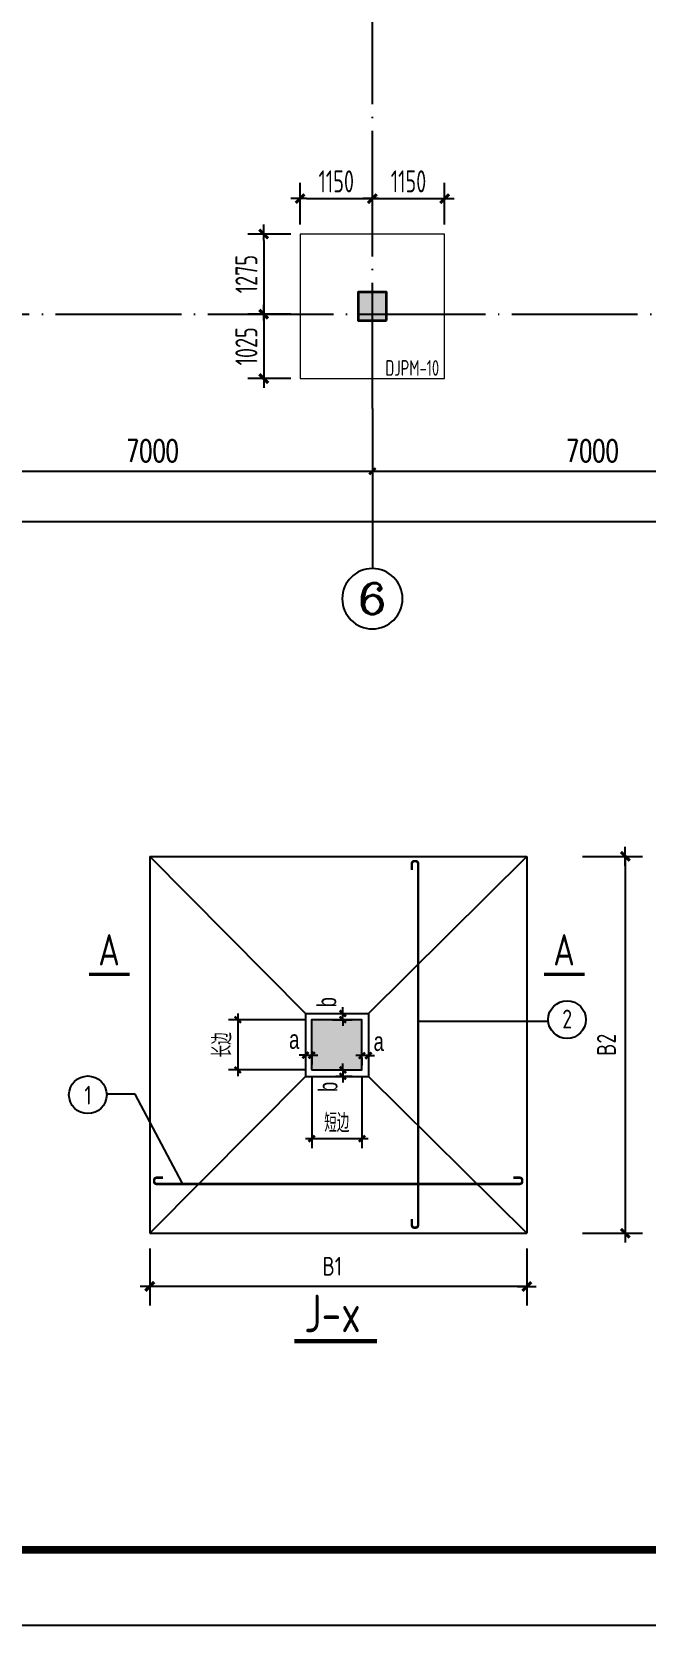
# Model space of a CAD drawing. Extents: x 8243024 to 8945023, y 669070 to 951310.
# Drawn here: x 8284824 to 8294599, y 692830 to 718193 of the extents above; entities that cross this region are included whole.
import ezdxf
from ezdxf.enums import TextEntityAlignment as Align

# ---------------------------------------------------------------- set-up
doc = ezdxf.new("R2010")
doc.units = 0
doc.header["$LTSCALE"] = 1000
doc.linetypes.add('DOTE', pattern=[2.42, 2, -0.2, 0.02, -0.2])
doc.layers.get('0').update_dxf_attribs({"linetype": 'CONTINUOUS'})
doc.layers.get('Defpoints').update_dxf_attribs({"linetype": 'CONTINUOUS'})
for name, color, linetype, lineweight in [('1505', 2, 'CONTINUOUS', 18), ('1526', 7, 'CONTINUOUS', 18), ('柱', 2, 'CONTINUOUS', 35)]:
    doc.layers.add(name, color=color, linetype=linetype, lineweight=lineweight)
for name, color, linetype in [('AXIS', 3, 'CONTINUOUS'), ('AXIS_TEXT', 7, 'CONTINUOUS'), ('COLUMN', 7, 'CONTINUOUS'), ('DIM', 3, 'CONTINUOUS'), ('DIM1', 3, 'CONTINUOUS'), ('DOTE', 1, 'DOTE'), ('PUB_DIM', 3, 'CONTINUOUS'), ('PUB_HATCH', 8, 'CONTINUOUS'), ('PUB_TEXT', 7, 'CONTINUOUS'), ('PUB_TITLE', 255, 'CONTINUOUS'), ('TK', 4, 'CONTINUOUS'), ('柱涂实', 54, 'CONTINUOUS')]:
    doc.layers.add(name, color=color, linetype=linetype)
doc.styles.add('_HZTXT', font='tssdeng.shx', dxfattribs={"width": 0.7, "bigfont": 'HZTXT.shx'})
doc.styles.add('_TCH_AXIS', font='COMPLEX', dxfattribs={"bigfont": 'GBCBIG'})
doc.styles.add('COMPLEX', font='COMPLEX')
doc.styles.add('DIM_FONT', font='SIMPLEX', dxfattribs={"width": 0.7, "bigfont": 'GBCBIG'})
doc.styles.add('PkpmHz', font='Pkpmeng', dxfattribs={"width": 0.7, "bigfont": 'hztxt'})
doc.styles.add('TSSD_Dimension', font='Tssdeng.shx', dxfattribs={"width": 0.7, "bigfont": 'tssdchn.shx'})
doc.dimstyles.new('DIMN$0', dxfattribs={"dimtxt": 300, "dimasz": 1, "dimexe": 250, "dimexo": 300, "dimgap": 150, "dimtad": 1, "dimdec": 0, "dimdsep": 46, "dimtxsty": 'DIM_FONT', "dimblk": '_DIMX', "dimcen": 2.5, "dimclrt": 7, "dimadec": 0, "dimazin": 0, "dimtfac": 1, "dimtdec": 0, "dimtix": 1, "dimtmove": 2, "dimatfit": 3, "dimldrblk": '_DIMX', "dimfxl": 0, "dimtolj": 1, "dimtzin": 0, "dimarcsym": 0})
doc.dimstyles.new('TSSD_100_100', dxfattribs={"dimtxt": 300, "dimasz": 100, "dimexe": 150, "dimexo": 100, "dimgap": 100, "dimtad": 1, "dimdec": 0, "dimzin": 0, "dimdsep": 46, "dimtxsty": 'TSSD_Dimension', "dimblk": 'ARCHTICK', "dimcen": 0, "dimdle": 100, "dimclrt": 7, "dimadec": 0, "dimazin": 0, "dimtfac": 1, "dimtdec": 0, "dimtix": 1, "dimtmove": 2, "dimatfit": 3, "dimfxl": 0, "dimtolj": 1, "dimtzin": 0, "dimarcsym": 0})
doc.dimstyles.new('TSSD_100_100$0', dxfattribs={"dimtxt": 350, "dimasz": 100, "dimexe": 250, "dimexo": 150, "dimgap": 100, "dimtad": 1, "dimdec": 0, "dimzin": 0, "dimdsep": 46, "dimtxsty": 'TSSD_Dimension', "dimblk": '_TSDBK', "dimblk1": '_TSDBK', "dimblk2": '_TSDBK', "dimsah": 1, "dimcen": 0, "dimclrt": 7, "dimadec": 0, "dimazin": 0, "dimtfac": 1, "dimtdec": 0, "dimtix": 1, "dimtmove": 2, "dimatfit": 3, "dimldrblk": '_TSDBK', "dimfxl": 0, "dimtolj": 1, "dimtzin": 0, "dimarcsym": 0})

# ---------------------------------------------------------------- blocks, each defined once
blk = doc.blocks.new('_ArchTick')
at = {"color": 0, "linetype": 'ByBlock', "const_width": 0.4}
blk.add_lwpolyline([(-0.5, -0.5), (0.5, 0.5)], dxfattribs=at)
blk = doc.blocks.new('*D39')
at = {"layer": 'Defpoints', "color": 0, "ltscale": 100}
for p in [(8289563, 701668), (8289563, 701566), (8289773, 701566)]:
    blk.add_point(p, dxfattribs=at)
at = {"layer": 'DIM', "color": 0, "lineweight": -2, "ltscale": 100}
for p, q in [((8289663, 701668), (8289923, 701668)), ((8289663, 701566), (8289923, 701566)), ((8289773, 701668), (8289773, 701768)), ((8289773, 701668), (8289773, 701566)), ((8289773, 701566), (8289773, 701466))]:
    blk.add_line(p, q, dxfattribs=at)
at = {"layer": 'DIM', "color": 0, "lineweight": -2, "ltscale": 100, "xscale": 100, "yscale": 100, "zscale": 100}
for p, rotation in [((8289773, 701668), 270), ((8289773, 701566), 90)]:
    blk.add_blockref('_ArchTick', p, dxfattribs=dict(at, rotation=rotation))
at = {"layer": 'DIM', "color": 7, "ltscale": 100, "insert": (8289538, 701398), "char_height": 300, "attachment_point": 5, "rotation": 90, "style": 'TSSD_Dimension'}
blk.add_mtext('\\A1;{\\fArial|b0|i0|c0|p32;b}', dxfattribs=at)
blk = doc.blocks.new('*D40')
at = {"layer": 'Defpoints', "color": 0, "ltscale": 100}
for p in [(8289509, 702566), (8289772, 702566), (8289509, 702468)]:
    blk.add_point(p, dxfattribs=at)
at = {"layer": 'DIM', "color": 0, "lineweight": -2, "ltscale": 100}
for p, q in [((8289609, 702566), (8289922, 702566)), ((8289772, 702566), (8289772, 702666)), ((8289772, 702468), (8289772, 702566)), ((8289609, 702468), (8289922, 702468)), ((8289772, 702468), (8289772, 702368))]:
    blk.add_line(p, q, dxfattribs=at)
at = {"layer": 'DIM', "color": 0, "lineweight": -2, "ltscale": 100, "xscale": 100, "yscale": 100, "zscale": 100}
for p, rotation in [((8289772, 702566), 270), ((8289772, 702468), 90)]:
    blk.add_blockref('_ArchTick', p, dxfattribs=dict(at, rotation=rotation))
at = {"layer": 'DIM', "color": 7, "ltscale": 100, "insert": (8289519, 702746), "char_height": 300, "attachment_point": 5, "rotation": 90, "style": 'TSSD_Dimension'}
blk.add_mtext('\\A1;{\\fArial|b0|i0|c0|p32;b}', dxfattribs=at)
blk = doc.blocks.new('*D41')
at = {"layer": 'Defpoints', "color": 0, "ltscale": 100}
for p in [(8290077, 701958), (8290077, 701896), (8290179, 701958)]:
    blk.add_point(p, dxfattribs=at)
at = {"layer": 'DIM', "color": 0, "lineweight": -2, "ltscale": 100}
for p, q in [((8290077, 701896), (8289977, 701896)), ((8290179, 701896), (8290077, 701896)), ((8290077, 701858), (8290077, 701746)), ((8290179, 701896), (8290279, 701896)), ((8290179, 701858), (8290179, 701746))]:
    blk.add_line(p, q, dxfattribs=at)
at = {"layer": 'DIM', "color": 0, "lineweight": -2, "ltscale": 100, "xscale": 100, "yscale": 100, "zscale": 100}
blk.add_blockref('_ArchTick', (8290077, 701896), dxfattribs=at)
at = {"layer": 'DIM', "color": 0, "lineweight": -2, "ltscale": 100, "xscale": 100, "yscale": 100, "zscale": 100, "rotation": 180}
blk.add_blockref('_ArchTick', (8290179, 701896), dxfattribs=at)
at = {"layer": 'DIM', "color": 7, "ltscale": 100, "insert": (8290344, 702118), "char_height": 300, "attachment_point": 5, "style": 'TSSD_Dimension'}
blk.add_mtext('\\A1;{\\fArial|b0|i0|c0|p32;a}', dxfattribs=at)
blk = doc.blocks.new('*D42')
at = {"layer": 'Defpoints', "color": 0, "ltscale": 100}
for p in [(8289179, 702066), (8289277, 702068), (8289277, 701902)]:
    blk.add_point(p, dxfattribs=at)
at = {"layer": 'DIM', "color": 0, "lineweight": -2, "ltscale": 100}
for p, q in [((8289179, 701902), (8289079, 701902)), ((8289179, 701966), (8289179, 701752)), ((8289179, 701902), (8289277, 701902)), ((8289277, 701968), (8289277, 701752)), ((8289277, 701902), (8289377, 701902))]:
    blk.add_line(p, q, dxfattribs=at)
at = {"layer": 'DIM', "color": 0, "lineweight": -2, "ltscale": 100, "xscale": 100, "yscale": 100, "zscale": 100}
blk.add_blockref('_ArchTick', (8289179, 701902), dxfattribs=at)
at = {"layer": 'DIM', "color": 0, "lineweight": -2, "ltscale": 100, "xscale": 100, "yscale": 100, "zscale": 100, "rotation": 180}
blk.add_blockref('_ArchTick', (8289277, 701902), dxfattribs=at)
at = {"layer": 'DIM', "color": 7, "ltscale": 100, "insert": (8288999, 702152), "char_height": 300, "attachment_point": 5, "style": 'TSSD_Dimension'}
blk.add_mtext('\\A1;{\\fArial|b0|i0|c0|p32;a}', dxfattribs=at)
blk = doc.blocks.new('_fzh')
blk.add_lwpolyline([(-0.5, -0.5), (0.5, -0.5), (0.5, 0.5), (-0.5, 0.5)], close=True)
at = {"layer": 'PUB_HATCH'}
blk.add_solid([(-0.5, -0.5), (0.5, -0.5), (-0.5, 0.5), (0.5, 0.5)], dxfattribs=at)
blk = doc.blocks.new('_DIMX')
blk.add_line((-150, 0), (150, 0))
at = {"const_width": 50}
blk.add_lwpolyline([(-70, -70), (70, 70)], dxfattribs=at)
blk = doc.blocks.new('*D43')
at = {"layer": 'Defpoints', "color": 0, "ltscale": 100}
for p in [(8289277, 701668), (8290077, 701668), (8290077, 700574)]:
    blk.add_point(p, dxfattribs=at)
at = {"layer": 'DIM', "color": 0, "lineweight": -2, "ltscale": 100}
for p, q in [((8289277, 701568), (8289277, 700424)), ((8290077, 701568), (8290077, 700424)), ((8289177, 700574), (8290177, 700574))]:
    blk.add_line(p, q, dxfattribs=at)
at = {"layer": 'DIM', "color": 0, "lineweight": -2, "ltscale": 100, "xscale": 100, "yscale": 100, "zscale": 100, "rotation": 180}
blk.add_blockref('_ArchTick', (8289277, 700574), dxfattribs=at)
at = {"layer": 'DIM', "color": 0, "lineweight": -2, "ltscale": 100, "xscale": 100, "yscale": 100, "zscale": 100}
blk.add_blockref('_ArchTick', (8290077, 700574), dxfattribs=at)
at = {"layer": 'DIM', "color": 7, "ltscale": 100, "insert": (8289677, 700824), "char_height": 300, "attachment_point": 5, "style": 'TSSD_Dimension'}
blk.add_mtext('\\A1;短边', dxfattribs=at)
blk = doc.blocks.new('*D44')
at = {"layer": 'Defpoints', "color": 0, "ltscale": 100}
for p in [(8289277, 702468), (8288101, 701668), (8289277, 701668)]:
    blk.add_point(p, dxfattribs=at)
at = {"layer": 'DIM', "color": 0, "lineweight": -2, "ltscale": 100}
for p, q in [((8288101, 702568), (8288101, 701568)), ((8289177, 702468), (8287951, 702468)), ((8289177, 701668), (8287951, 701668))]:
    blk.add_line(p, q, dxfattribs=at)
at = {"layer": 'DIM', "color": 0, "lineweight": -2, "ltscale": 100, "xscale": 100, "yscale": 100, "zscale": 100}
for p, rotation in [((8288101, 702468), 90), ((8288101, 701668), 270)]:
    blk.add_blockref('_ArchTick', p, dxfattribs=dict(at, rotation=rotation))
at = {"layer": 'DIM', "color": 7, "ltscale": 100, "insert": (8287851, 702068), "char_height": 300, "attachment_point": 5, "rotation": 90, "style": 'TSSD_Dimension'}
blk.add_mtext('\\A1;长边', dxfattribs=at)
blk = doc.blocks.new('*D747')
at = {"layer": 'AXIS', "color": 0, "lineweight": -2}
for p, q in [((8283243, 711899), (8283243, 710949)), ((8290243, 711899), (8290243, 710949)), ((8283243, 711199), (8290243, 711199))]:
    blk.add_line(p, q, dxfattribs=at)
at = {"layer": 'Defpoints', "color": 0}
for p in [(8283243, 712199), (8290243, 712199), (8290243, 711199)]:
    blk.add_point(p, dxfattribs=at)
at = {"layer": 'AXIS', "color": 0, "lineweight": -2, "xscale": 100, "yscale": 100, "zscale": 100, "rotation": 180}
blk.add_blockref('_ArchTick', (8283243, 711199), dxfattribs=at)
at = {"layer": 'AXIS', "color": 0, "lineweight": -2, "xscale": 100, "yscale": 100, "zscale": 100}
blk.add_blockref('_ArchTick', (8290243, 711199), dxfattribs=at)
at = {"layer": 'AXIS', "color": 7, "insert": (8286743, 711524), "char_height": 350, "attachment_point": 5, "style": 'DIM_FONT'}
blk.add_mtext('\\A1;7000', dxfattribs=at)
blk = doc.blocks.new('ARCHTICK')
at = {"layer": 'DIM1'}
blk.add_line((0.99, 0), (-1, 0), dxfattribs=at)
at = {"layer": 'DIM1', "const_width": 0.0955}
blk.add_lwpolyline([(-0.48, -0.48), (0.48, 0.48)], dxfattribs=at)
at = {"layer": 'TK', "linetype": 'Continuous'}
blk.add_line((0, -1.11), (0, 1.22), dxfattribs=at)
blk = doc.blocks.new('*D748')
at = {"layer": 'AXIS', "color": 0, "lineweight": -2}
for p, q in [((8290243, 711899), (8290243, 710949)), ((8297243, 711899), (8297243, 710949)), ((8290243, 711199), (8297243, 711199))]:
    blk.add_line(p, q, dxfattribs=at)
at = {"layer": 'Defpoints', "color": 0}
for p in [(8290243, 712199), (8297243, 712199), (8297243, 711199)]:
    blk.add_point(p, dxfattribs=at)
at = {"layer": 'AXIS', "color": 0, "lineweight": -2, "xscale": 100, "yscale": 100, "zscale": 100, "rotation": 180}
blk.add_blockref('_ArchTick', (8290243, 711199), dxfattribs=at)
at = {"layer": 'AXIS', "color": 0, "lineweight": -2, "xscale": 100, "yscale": 100, "zscale": 100}
blk.add_blockref('_ArchTick', (8297243, 711199), dxfattribs=at)
at = {"layer": 'AXIS', "color": 7, "insert": (8293743, 711524), "char_height": 350, "attachment_point": 5, "style": 'DIM_FONT'}
blk.add_mtext('\\A1;7000', dxfattribs=at)
blk = doc.blocks.new('*D762')
at = {"layer": 'AXIS', "color": 0, "lineweight": -2}
for p, q in [((8255243, 711599), (8255243, 710149)), ((8381543, 711599), (8381543, 710149)), ((8255243, 710399), (8381543, 710399))]:
    blk.add_line(p, q, dxfattribs=at)
at = {"layer": 'Defpoints', "color": 0}
for p in [(8255243, 711899), (8381543, 711899), (8381543, 710399)]:
    blk.add_point(p, dxfattribs=at)
at = {"layer": 'AXIS', "color": 0, "lineweight": -2, "xscale": 100, "yscale": 100, "zscale": 100, "rotation": 180}
blk.add_blockref('_ArchTick', (8255243, 710399), dxfattribs=at)
at = {"layer": 'AXIS', "color": 0, "lineweight": -2, "xscale": 100, "yscale": 100, "zscale": 100}
blk.add_blockref('_ArchTick', (8381543, 710399), dxfattribs=at)
at = {"layer": 'AXIS', "color": 7, "insert": (8318393, 710724), "char_height": 350, "attachment_point": 5, "style": 'DIM_FONT'}
blk.add_mtext('\\A1;126300', dxfattribs=at)
blk = doc.blocks.new('_AXISO')
blk.add_circle((0, 0), 0.5)
at = {"layer": 'AXIS_TEXT', "style": 'COMPLEX', "width": 1.041667}
blk.add_attdef('A', text='', height=0.56, dxfattribs=at).set_placement((-0.25, -0.28), (0.25, -0.28), align=Align.FIT)
blk = doc.blocks.new('_TSDBK')
blk.add_line((-1, 0), (1.5, 0))
at = {"const_width": 0.5}
blk.add_lwpolyline([(-0.7, -0.7), (0.7, 0.7)], dxfattribs=at)
blk = doc.blocks.new('*D3542')
at = {"layer": 'Defpoints', "color": 0}
for p in [(8289093, 714974), (8288513, 713699), (8289093, 713699)]:
    blk.add_point(p, dxfattribs=at)
at = {"layer": 'DIM', "color": 0, "lineweight": -2}
for p, q in [((8288943, 714974), (8288263, 714974)), ((8288513, 714874), (8288513, 713799)), ((8288943, 713699), (8288263, 713699))]:
    blk.add_line(p, q, dxfattribs=at)
at = {"layer": 'DIM', "color": 0, "lineweight": -2, "xscale": 100, "yscale": 100, "zscale": 100}
for p, rotation in [((8288513, 714974), 90), ((8288513, 713699), 270)]:
    blk.add_blockref('_TSDBK', p, dxfattribs=dict(at, rotation=rotation))
at = {"layer": 'DIM', "color": 7, "insert": (8288238, 714337), "char_height": 350, "attachment_point": 5, "rotation": 90, "style": 'TSSD_Dimension'}
blk.add_mtext('\\A1;1275', dxfattribs=at)
blk = doc.blocks.new('*D3543')
at = {"layer": 'Defpoints', "color": 0}
for p in [(8289093, 713699), (8288513, 712674), (8289093, 712674)]:
    blk.add_point(p, dxfattribs=at)
at = {"layer": 'DIM', "color": 0, "lineweight": -2}
for p, q in [((8288943, 713699), (8288263, 713699)), ((8288513, 713599), (8288513, 712774)), ((8288943, 712674), (8288263, 712674))]:
    blk.add_line(p, q, dxfattribs=at)
at = {"layer": 'DIM', "color": 0, "lineweight": -2, "xscale": 100, "yscale": 100, "zscale": 100}
for p, rotation in [((8288513, 713699), 90), ((8288513, 712674), 270)]:
    blk.add_blockref('_TSDBK', p, dxfattribs=dict(at, rotation=rotation))
at = {"layer": 'DIM', "color": 7, "insert": (8288238, 713187), "char_height": 350, "attachment_point": 5, "rotation": 90, "style": 'TSSD_Dimension'}
blk.add_mtext('\\A1;1025', dxfattribs=at)
blk = doc.blocks.new('*D3544')
at = {"layer": 'Defpoints', "color": 0}
for p in [(8290243, 715538), (8289093, 714974), (8290243, 714974)]:
    blk.add_point(p, dxfattribs=at)
at = {"layer": 'DIM', "color": 0, "lineweight": -2}
for p, q in [((8289093, 715124), (8289093, 715788)), ((8290243, 715124), (8290243, 715788)), ((8289193, 715538), (8290143, 715538))]:
    blk.add_line(p, q, dxfattribs=at)
at = {"layer": 'DIM', "color": 0, "lineweight": -2, "xscale": 100, "yscale": 100, "zscale": 100, "rotation": 180}
blk.add_blockref('_TSDBK', (8289093, 715538), dxfattribs=at)
at = {"layer": 'DIM', "color": 0, "lineweight": -2, "xscale": 100, "yscale": 100, "zscale": 100}
blk.add_blockref('_TSDBK', (8290243, 715538), dxfattribs=at)
at = {"layer": 'DIM', "color": 7, "insert": (8289668, 715813), "char_height": 350, "attachment_point": 5, "style": 'TSSD_Dimension'}
blk.add_mtext('\\A1;1150', dxfattribs=at)
blk = doc.blocks.new('*D3545')
at = {"layer": 'Defpoints', "color": 0}
for p in [(8291393, 715538), (8290243, 714974), (8291393, 714974)]:
    blk.add_point(p, dxfattribs=at)
at = {"layer": 'DIM', "color": 0, "lineweight": -2}
for p, q in [((8290243, 715124), (8290243, 715788)), ((8291393, 715124), (8291393, 715788)), ((8290343, 715538), (8291293, 715538))]:
    blk.add_line(p, q, dxfattribs=at)
at = {"layer": 'DIM', "color": 0, "lineweight": -2, "xscale": 100, "yscale": 100, "zscale": 100, "rotation": 180}
blk.add_blockref('_TSDBK', (8290243, 715538), dxfattribs=at)
at = {"layer": 'DIM', "color": 0, "lineweight": -2, "xscale": 100, "yscale": 100, "zscale": 100}
blk.add_blockref('_TSDBK', (8291393, 715538), dxfattribs=at)
at = {"layer": 'DIM', "color": 7, "insert": (8290818, 715813), "char_height": 350, "attachment_point": 5, "style": 'TSSD_Dimension'}
blk.add_mtext('\\A1;1150', dxfattribs=at)

msp = doc.modelspace()

# ---------------------------------------------------------------- hatches: boundary and pattern name
at = {"layer": '柱涂实'}
msp.add_hatch(color=256, dxfattribs=at).paths.add_polyline_path([(8290467.7, 713599.4), (8290467.7, 714049.4), (8290017.7, 714049.4), (8290017.7, 713599.4)])

# ---------------------------------------------------------------- linework, layer by layer
for p, q in [((8289178.8, 702565.9), (8286699.8, 705067.5)), ((8286700.3, 705067.7), (8292700.3, 705067.7)), ((8286700.3, 705067.7), (8286700.3, 699067.7)), ((8290178.7, 702565.7), (8292700.4, 705067.9)), ((8292700.3, 705067.7), (8292700.3, 699067.7)), ((8293585.7, 705067.7), (8294542.2, 705067.7)), ((8289178.8, 702565.7), (8290178.8, 702565.7)), ((8289178.8, 702565.7), (8289178.8, 701565.7)), ((8290178.8, 702565.7), (8290178.8, 701565.7)), ((8290982.3, 702444.1), (8293041.3, 702444.1)), ((8286700.2, 699067.7), (8289178.8, 701565.6)), ((8289178.8, 701565.7), (8290178.8, 701565.7)), ((8290178.7, 701565.7), (8292700.3, 699067.5)), ((8286466.3, 701280.1), (8286013.6, 701280.1)), ((8287218, 699869), (8286466.3, 701280.1)), ((8286700.3, 699067.7), (8292700.3, 699067.7)), ((8293585.7, 699067.7), (8294542.2, 699067.7)), ((8286700.3, 698824), (8286700.3, 697916.3)), ((8292700.3, 698824), (8292700.3, 697916.3))]:
    msp.add_line(p, q)
at = {"color": 0, "linetype": 'ByBlock'}
for p, q in [((8294267.7, 705067.2), (8294267.7, 699069.2)), ((8292699.1, 698221.1), (8286701.1, 698221.1))]:
    msp.add_line(p, q, dxfattribs=at)
at = {"const_width": 40}
for points in [[(8290911.3, 704991.4, 0.4142136), (8290871.3, 704951.4)], [(8290971.3, 704951.4, 0.4142136), (8290931.3, 704991.4)], [(8286810, 699952.2, 0.4142136), (8286770, 699912.2)], [(8286770, 699892.2, 0.4142136), (8286810, 699852.2)], [(8292627.1, 699912.2, 0.4142136), (8292587.1, 699952.2)], [(8292587.1, 699852.2, 0.4142136), (8292627.1, 699892.2)], [(8290871.3, 699197.4, 0.4142136), (8290911.3, 699157.4)], [(8290931.3, 699157.4, 0.4142136), (8290971.3, 699197.4)]]:
    msp.add_lwpolyline(points, format="xyb", dxfattribs=at)
for points, const_width in [([(8290871.3, 704951.4), (8290871.3, 704851.4)], 40), ([(8290911.3, 704991.4), (8290931.3, 704991.4)], 40), ([(8290971.3, 704951.4), (8290971.3, 699197.4)], 40), ([(8286770, 699912.2), (8286770, 699892.2)], 40), ([(8286810, 699952.2), (8286910, 699952.2)], 40), ([(8286810, 699852.2), (8292587.1, 699852.2)], 40), ([(8292487.1, 699952.2), (8292587.1, 699952.2)], 40), ([(8292627.1, 699912.2), (8292627.1, 699892.2)], 40), ([(8290871.3, 699297.4), (8290871.3, 699197.4)], 40), ([(8290911.3, 699157.4), (8290931.3, 699157.4)], 40), ([(8289000.2, 697349.6), (8290313.9, 697349.6)], 72)]:
    msp.add_lwpolyline(points, dxfattribs=dict(const_width=const_width))
for centre in [(8293340.3, 702468.3), (8285714.6, 701271.8)]:
    msp.add_circle(centre, 300)
at = {"layer": '1505'}
msp.add_lwpolyline([(8289092.7, 712674.4), (8291392.7, 712674.4), (8291392.7, 714974.4), (8289092.7, 714974.4)], close=True, dxfattribs=at)
at = {"layer": 'AXIS'}
msp.add_line((8290242.7, 712199.4), (8290242.7, 709649.4), dxfattribs=at)
at = {"layer": 'Defpoints', "color": 0, "linetype": 'ByBlock'}
for p in [(8294267.7, 699068.2), (8286700.1, 698221.1)]:
    msp.add_point(p, dxfattribs=at)
at = {"layer": 'DOTE'}
for p, q in [((8290242.7, 712199.4), (8290242.7, 757199.4)), ((8253742.7, 713699.4), (8383042.7, 713699.4))]:
    msp.add_line(p, q, dxfattribs=at)
at = {"layer": 'PUB_DIM', "const_width": 50}
for points in [[(8285732.3, 703188.8), (8286378, 703188.8)], [(8292972.9, 703188.8), (8293618.7, 703188.8)]]:
    msp.add_lwpolyline(points, dxfattribs=at)
at = {"layer": 'PUB_TITLE'}
msp.add_lwpolyline([(8246024, 692829.7), (8397464, 692829.7), (8397464, 764109.7), (8246024, 764109.7)], close=True, dxfattribs=at)
at = {"layer": 'PUB_TITLE', "const_width": 120}
msp.add_lwpolyline([(8249024, 694029.7), (8396264, 694029.7), (8396264, 762909.7), (8249024, 762909.7)], close=True, dxfattribs=at)
at = {"layer": '柱'}
msp.add_lwpolyline([(8290467.7, 713599.4), (8290467.7, 714049.4), (8290017.7, 714049.4), (8290017.7, 713599.4)], close=True, dxfattribs=at)
at = {"layer": '柱涂实', "linetype": 'Continuous'}
msp.add_lwpolyline([(8290467.7, 713599.4), (8290467.7, 714049.4), (8290017.7, 714049.4), (8290017.7, 713599.4)], close=True, dxfattribs=at)

# ---------------------------------------------------------------- block references
at = {"color": 0, "linetype": 'ByBlock'}
for p, rotation in [((8294267.7, 705068.2), 90), ((8294267.7, 699068.2), 270), ((8286700.1, 698221.1), 180)]:
    msp.add_blockref('_DIMX', p, dxfattribs=dict(at, rotation=rotation))
msp.add_blockref('_DIMX', (8292700.1, 698221.1), dxfattribs=at)
at = {"layer": 'AXIS'}
ref = msp.add_blockref('_AXISO', (8290242.7, 709169.4), dxfattribs=dict(at, xscale=-960, yscale=960, zscale=960, rotation=180))
ref.add_attrib('A', '6', dxfattribs={"layer": 'AXIS_TEXT', "height": 489.6, "style": '_TCH_AXIS', "width": 1.410273}).set_placement((8290012.5, 708924.6), (8290472.8, 708924.6), align=Align.FIT)
at = {"layer": 'COLUMN', "xscale": 800, "yscale": 800, "zscale": 800}
msp.add_blockref('_fzh', (8289676.6, 702067.7), dxfattribs=at)

# ---------------------------------------------------------------- texts
at = {"color": 7, "linetype": 'ByBlock', "style": '_HZTXT', "width": 0.8}
for s, p in [('2', (8293343.3, 702477.9)), ('1', (8285717.5, 701265.4)), ('B1', (8289604.8, 698542.3))]:
    msp.add_text(s, height=300, dxfattribs=at).set_placement(p, align=Align.MIDDLE)
msp.add_text('B2', height=300, rotation=90, dxfattribs=at).set_placement((8293967.7, 702068.2), align=Align.MIDDLE)
at = {"layer": '1526', "style": 'PkpmHz', "width": 0.7}
msp.add_text('DJPM-10', height=250, dxfattribs=at).set_placement((8291305.2, 712717.4), align=Align.RIGHT)
at = {"layer": 'PUB_DIM', "style": '_HZTXT', "width": 0.8}
for p in [(8286052.9, 703579.8), (8293293.5, 703579.8)]:
    msp.add_text('A', height=500, dxfattribs=at).set_placement(p, align=Align.MIDDLE)
at = {"layer": 'PUB_TEXT', "style": '_HZTXT', "width": 0.8}
msp.add_text('J-x', height=600, dxfattribs=at).set_placement((8289157.4, 697492.2))

# ---------------------------------------------------------------- dimensions: what is measured, and where the dimension line sits
at = {"layer": 'AXIS'}
for p1, p2, distance, picture, middle in [((8283242.7, 712199.4), (8290242.7, 712199.4), -1000, '*D747', (8286742.7, 711524.4)), ((8290242.7, 712199.4), (8297242.7, 712199.4), -1000, '*D748', (8293742.7, 711524.4)), ((8255242.7, 711899.4), (8381542.7, 711899.4), -1500, '*D762', (8318392.7, 710724.4))]:
    dim = msp.add_aligned_dim(p1=p1, p2=p2, distance=distance, dimstyle='DIMN$0', override={"dimtxt": 350, "dimasz": 100, "dimzin": 0, "dimblk": 'ArchTick', "dimcen": 0.09, "dimadec": 2, "dimazin": 2, "dimldrblk": 'ArchTick'}, dxfattribs=at)
    dim.commit()
    dim.dimension.update_dxf_attribs({"geometry": picture, "text_midpoint": middle})
at = {"layer": 'DIM'}
for base, p1, p2, picture, middle in [((8290242.7, 715537.9), (8289092.7, 714974.4), (8290242.7, 714974.4), '*D3544', (8289667.7, 715812.9)), ((8291392.7, 715537.9), (8290242.7, 714974.4), (8291392.7, 714974.4), '*D3545', (8290817.7, 715812.9))]:
    dim = msp.add_linear_dim(base=base, p1=p1, p2=p2, dimstyle='TSSD_100_100$0', dxfattribs=at)
    dim.commit()
    dim.dimension.update_dxf_attribs({"geometry": picture, "text_midpoint": middle})
for base, p1, p2, picture, middle in [((8288513.1, 713699.4), (8289092.7, 714974.4), (8289092.7, 713699.4), '*D3542', (8288238.1, 714336.9)), ((8288513.1, 712674.4), (8289092.7, 713699.4), (8289092.7, 712674.4), '*D3543', (8288238.1, 713186.9))]:
    dim = msp.add_linear_dim(base=base, p1=p1, p2=p2, angle=90, dimstyle='TSSD_100_100$0', dxfattribs=at)
    dim.commit()
    dim.dimension.update_dxf_attribs({"geometry": picture, "text_midpoint": middle})
at = {"layer": 'DIM', "ltscale": 100}
for base, p1, p2, picture, middle in [((8289771.9, 702565.7), (8289509.3, 702467.7), (8289509.3, 702565.7), '*D40', (8289519.4, 702746.4)), ((8289773.5, 701565.7), (8289562.8, 701667.7), (8289562.8, 701565.7), '*D39', (8289538.4, 701398.5))]:
    dim = msp.add_linear_dim(base=base, p1=p1, p2=p2, angle=90, text='{\\fArial|b0|i0|c0|p32;b}', dimstyle='TSSD_100_100', dxfattribs=at)
    dim.commit()
    dim.dimension.update_dxf_attribs({"geometry": picture, "text_midpoint": middle, "dimtype": 160})
dim = msp.add_linear_dim(base=(8288101.4, 701667.7), p1=(8289276.6, 702467.7), p2=(8289276.6, 701667.7), angle=90, text='长边', dimstyle='TSSD_100_100', dxfattribs=at)
dim.commit()
dim.dimension.update_dxf_attribs({"geometry": '*D44', "text_midpoint": (8287851.4, 702067.7)})
for base, p1, p2, picture, middle in [((8289276.6, 701901.7), (8289178.8, 702065.7), (8289276.6, 702067.7), '*D42', (8288999.4, 702151.7)), ((8290076.6, 701895.6), (8290178.8, 701957.9), (8290076.6, 701957.9), '*D41', (8290343.9, 702118.2))]:
    dim = msp.add_linear_dim(base=base, p1=p1, p2=p2, text='{\\fArial|b0|i0|c0|p32;a}', dimstyle='TSSD_100_100', dxfattribs=at)
    dim.commit()
    dim.dimension.update_dxf_attribs({"geometry": picture, "text_midpoint": middle, "dimtype": 160})
dim = msp.add_linear_dim(base=(8290076.6, 700573.5), p1=(8289276.6, 701667.7), p2=(8290076.6, 701667.7), text='短边', dimstyle='TSSD_100_100', dxfattribs=at)
dim.commit()
dim.dimension.update_dxf_attribs({"geometry": '*D43', "text_midpoint": (8289676.6, 700823.5)})

doc.saveas('drawing.dxf')
